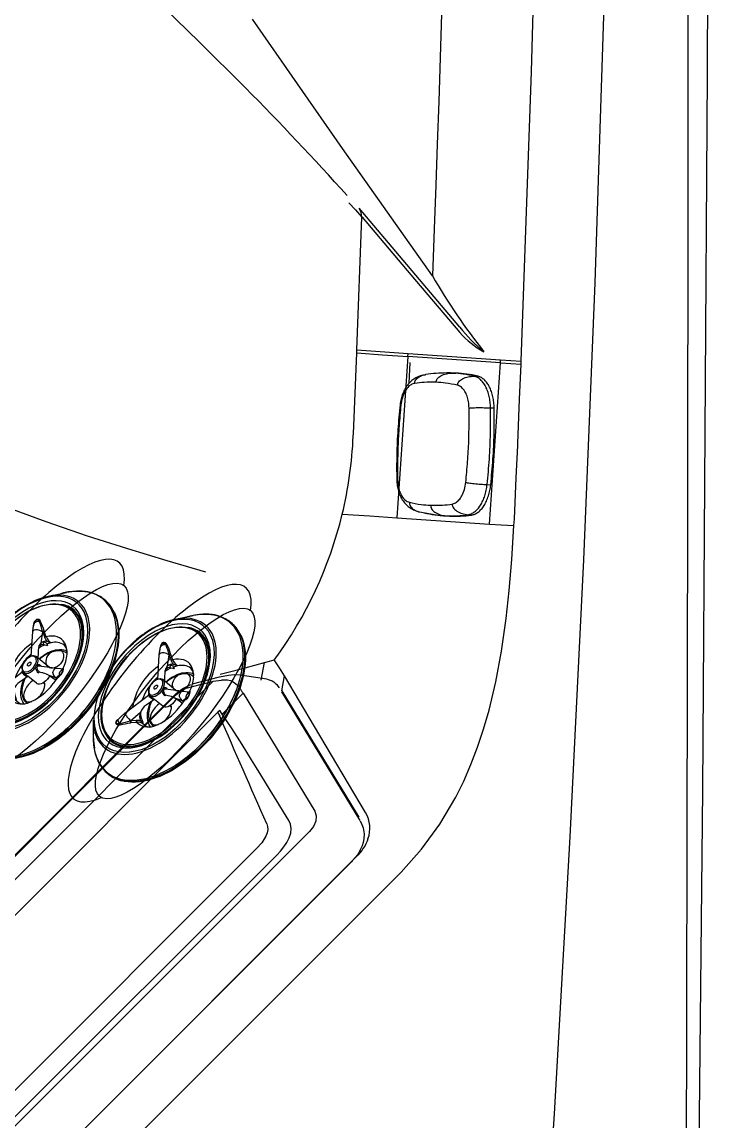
# Model space of a CAD drawing. Extents: x 398 to 509, y 623 to 780.
# Drawn here: x 497.15 to 508.85, y 653.17 to 671.86 of the extents above; entities that cross this region are included whole.
import ezdxf

# ---------------------------------------------------------------- set-up
doc = ezdxf.new("R2010")
doc.units = 0
doc.header["$MEASUREMENT"] = 0
for name, color, linetype in [('1', 4, 'Continuous'), ('2', 3, 'Continuous'), ('BDIM_YELLOW', 2, 'Continuous'), ('JET', 3, 'Continuous'), ('Menu', 1, 'Continuous')]:
    doc.layers.add(name, color=color, linetype=linetype)

# ---------------------------------------------------------------- blocks, each defined once
blk = doc.blocks.new('Speaker Cap')
at = {"layer": '1', "color": 3, "linetype": 'Continuous', "lineweight": 25}
for p, q in [((-0.236, 1.157), (-0.337, 1.154)), ((-0.276, 1.155), (-0.337, 1.154)), ((-0.175, 1.16), (-0.236, 1.159)), ((0.18, 1.141), (-0.177, 1.16)), ((0.194, 1.138), (0.18, 1.141)), ((-0.647, 1.093), (-0.707, 1.092)), ((-0.703, 1.093), (-0.706, 1.092)), ((-0.911, 0.546), (-0.973, 0.543)), ((-0.822, -0.755), (-0.883, -0.76)), ((0.601, -1.013), (0.625, -1.364)), ((0.601, -1.013), (0.625, -1.364)), ((-0.551, -1.266), (-0.543, -1.267)), ((-0.484, -1.26), (-0.544, -1.267)), ((-0.169, -1.277), (-0.075, -1.266)), ((-0.109, -1.27), (-0.169, -1.277)), ((-0.109, -1.27), (-0.014, -1.258)), ((-0.075, -1.268), (-0.014, -1.261)), ((0.342, -1.191), (0.355, -1.186))]:
    blk.add_line(p, q, dxfattribs=at)
for points, knots in [([(-0.337, 1.154), (-0.399, 1.148), (-0.521, 1.137), (-0.643, 1.108), (-0.703, 1.093)], [0, 0, 0, 0, 0.500001, 1, 1, 1, 1]), ([(-0.276, 1.155), (-0.338, 1.15), (-0.463, 1.138), (-0.585, 1.108), (-0.647, 1.093)], [0, 0, 0, 0, 0.5, 1, 1, 1, 1]), ([(0.004, 1.006), (0.002, 1.016), (-0.001, 1.037), (-0.019, 1.067), (-0.046, 1.094), (-0.097, 1.126), (-0.176, 1.152), (-0.242, 1.154), (-0.276, 1.155)], [0, 0, 0, 0, 0.075049, 0.162076, 0.266841, 0.391246, 0.685996, 1, 1, 1, 1]), ([(0.369, 0.997), (0.368, 1.006), (0.366, 1.028), (0.35, 1.057), (0.324, 1.084), (0.275, 1.116), (0.225, 1.136), (0.187, 1.138), (0.18, 1.139)], [0, 0, 0, 0, 0.100117, 0.216215, 0.355977, 0.521939, 0.915145, 1, 1, 1, 1]), ([(0.626, 0.641), (0.62, 0.674), (0.609, 0.74), (0.577, 0.831), (0.534, 0.914), (0.481, 0.986), (0.417, 1.045), (0.345, 1.091), (0.274, 1.122), (0.227, 1.131), (0.207, 1.135)], [0, 0, 0, 0, 0.137423, 0.271063, 0.402521, 0.532791, 0.660804, 0.787455, 0.913938, 1, 1, 1, 1]), ([(-0.706, 1.092), (-0.725, 1.086), (-0.763, 1.072), (-0.814, 1.031), (-0.861, 0.977), (-0.901, 0.909), (-0.933, 0.828), (-0.956, 0.739), (-0.97, 0.643), (-0.972, 0.576), (-0.973, 0.543)], [0, 0, 0, 0, 0.125114, 0.25021, 0.375201, 0.5, 0.624799, 0.74979, 0.874886, 1, 1, 1, 1]), ([(-0.647, 1.093), (-0.665, 1.087), (-0.702, 1.073), (-0.753, 1.033), (-0.8, 0.979), (-0.84, 0.911), (-0.872, 0.831), (-0.894, 0.742), (-0.909, 0.646), (-0.911, 0.58), (-0.911, 0.546)], [0, 0, 0, 0, 0.125505, 0.249704, 0.373992, 0.499776, 0.625678, 0.750079, 0.874386, 1, 1, 1, 1]), ([(-0.356, 0.946), (-0.358, 0.955), (-0.363, 0.977), (-0.383, 1.006), (-0.412, 1.032), (-0.465, 1.064), (-0.546, 1.09), (-0.612, 1.092), (-0.647, 1.093)], [0, 0, 0, 0, 0.07505, 0.162076, 0.266839, 0.391242, 0.685992, 1, 1, 1, 1]), ([(-0.356, 0.946), (-0.376, 0.938), (-0.415, 0.921), (-0.466, 0.866), (-0.51, 0.785), (-0.54, 0.679), (-0.544, 0.595), (-0.546, 0.553)], [0, 0, 0, 0, 0.186661, 0.373374, 0.560001, 0.780011, 1, 1, 1, 1]), ([(0.004, 1.006), (-0.064, 0.999), (-0.184, 0.988), (-0.303, 0.959), (-0.356, 0.946)], [0, 0, 0, 0, 0.559986, 1, 1, 1, 1]), ([(0.369, 0.997), (0.301, 1.003), (0.179, 1.015), (0.057, 1.009), (0.004, 1.006)], [0, 0, 0, 0, 0.559986, 1, 1, 1, 1]), ([(0.611, 0.634), (0.605, 0.669), (0.592, 0.74), (0.556, 0.833), (0.506, 0.915), (0.442, 0.976), (0.393, 0.99), (0.369, 0.997)], [0, 0, 0, 0, 0.1868454, 0.373701, 0.5604087, 0.7802215, 1, 1, 1, 1]), ([(0.625, 0.641), (0.625, 0.64), (0.625, 0.639), (0.616, 0.636), (0.611, 0.634)], [0, 0, 0, 0, 0.47605, 1, 1, 1, 1]), ([(0.699, -0.63), (0.697, -0.512), (0.693, -0.276), (0.668, 0.147), (0.633, 0.45), (0.611, 0.634)], [0, 0, 0, 0, 0.280017, 0.560061, 1, 1, 1, 1]), ([(0.714, -0.635), (0.712, -0.493), (0.706, -0.209), (0.677, 0.218), (0.643, 0.5), (0.626, 0.641)], [0, 0, 0, 0, 0.333326, 0.666674, 1, 1, 1, 1]), ([(-0.973, 0.543), (-0.97, 0.398), (-0.965, 0.108), (-0.935, -0.328), (-0.9, -0.616), (-0.883, -0.76)], [0, 0, 0, 0, 0.333338, 0.666662, 1, 1, 1, 1]), ([(-0.546, 0.553), (-0.553, 0.554), (-0.567, 0.555), (-0.601, 0.556), (-0.642, 0.556), (-0.712, 0.556), (-0.806, 0.553), (-0.875, 0.549), (-0.911, 0.546)], [0, 0, 0, 0, 0.075054, 0.162074, 0.266824, 0.391217, 0.685963, 1, 1, 1, 1]), ([(-0.911, 0.546), (-0.909, 0.402), (-0.903, 0.112), (-0.873, -0.324), (-0.839, -0.611), (-0.822, -0.755)], [0, 0, 0, 0, 0.333331, 0.666669, 1, 1, 1, 1]), ([(-0.546, 0.553), (-0.544, 0.435), (-0.54, 0.198), (-0.515, -0.225), (-0.48, -0.527), (-0.459, -0.712)], [0, 0, 0, 0, 0.280017, 0.560061, 1, 1, 1, 1]), ([(-0.459, -0.712), (-0.465, -0.713), (-0.479, -0.717), (-0.512, -0.722), (-0.554, -0.728), (-0.622, -0.737), (-0.716, -0.747), (-0.786, -0.752), (-0.822, -0.755)], [0, 0, 0, 0, 0.0750544, 0.1620735, 0.2668246, 0.3912169, 0.6859633, 1, 1, 1, 1]), ([(-0.459, -0.712), (-0.452, -0.747), (-0.44, -0.817), (-0.403, -0.911), (-0.353, -0.992), (-0.289, -1.054), (-0.241, -1.067), (-0.216, -1.074)], [0, 0, 0, 0, 0.186845, 0.373701, 0.560409, 0.780222, 1, 1, 1, 1]), ([(0.367, -1.182), (0.386, -1.175), (0.432, -1.16), (0.498, -1.12), (0.563, -1.065), (0.617, -0.997), (0.661, -0.919), (0.691, -0.831), (0.711, -0.735), (0.713, -0.669), (0.714, -0.635)], [0, 0, 0, 0, 0.086276, 0.212098, 0.338317, 0.466117, 0.596395, 0.728059, 0.862063, 1, 1, 1, 1]), ([(0.508, -1.023), (0.528, -1.015), (0.568, -0.999), (0.619, -0.943), (0.662, -0.863), (0.693, -0.756), (0.697, -0.672), (0.699, -0.63)], [0, 0, 0, 0, 0.186661, 0.373374, 0.560001, 0.780011, 1, 1, 1, 1]), ([(0.699, -0.63), (0.704, -0.631), (0.713, -0.633), (0.713, -0.634), (0.713, -0.635)], [0, 0, 0, 0, 0.524053, 1, 1, 1, 1]), ([(-0.883, -0.76), (-0.877, -0.792), (-0.867, -0.857), (-0.84, -0.949), (-0.806, -1.033), (-0.764, -1.107), (-0.716, -1.169), (-0.664, -1.217), (-0.609, -1.252), (-0.57, -1.261), (-0.551, -1.266)], [0, 0, 0, 0, 0.125117, 0.250217, 0.375217, 0.500028, 0.624818, 0.749795, 0.874889, 1, 1, 1, 1]), ([(-0.822, -0.755), (-0.816, -0.788), (-0.805, -0.854), (-0.778, -0.946), (-0.743, -1.031), (-0.7, -1.106), (-0.651, -1.168), (-0.598, -1.215), (-0.542, -1.248), (-0.503, -1.256), (-0.484, -1.26)], [0, 0, 0, 0, 0.125614, 0.249921, 0.374322, 0.500224, 0.626008, 0.750296, 0.874495, 1, 1, 1, 1]), ([(-0.216, -1.074), (-0.217, -1.084), (-0.219, -1.105), (-0.235, -1.137), (-0.26, -1.167), (-0.308, -1.206), (-0.384, -1.242), (-0.45, -1.254), (-0.484, -1.26)], [0, 0, 0, 0, 0.075049, 0.162076, 0.266841, 0.391246, 0.685996, 1, 1, 1, 1]), ([(-0.216, -1.074), (-0.148, -1.08), (-0.026, -1.092), (0.095, -1.086), (0.148, -1.083)], [0, 0, 0, 0, 0.559986, 1, 1, 1, 1]), ([(0.148, -1.083), (0.148, -1.093), (0.148, -1.115), (0.134, -1.146), (0.111, -1.177), (0.064, -1.216), (-0.01, -1.252), (-0.075, -1.264), (-0.109, -1.27)], [0, 0, 0, 0, 0.075048, 0.162077, 0.266843, 0.39125, 0.686, 1, 1, 1, 1]), ([(0.148, -1.083), (0.216, -1.077), (0.337, -1.065), (0.456, -1.036), (0.508, -1.023)], [0, 0, 0, 0, 0.559986, 1, 1, 1, 1]), ([(0.508, -1.023), (0.509, -1.033), (0.51, -1.054), (0.498, -1.086), (0.476, -1.116), (0.432, -1.154), (0.386, -1.18), (0.348, -1.188), (0.342, -1.189)], [0, 0, 0, 0, 0.100431, 0.216895, 0.357098, 0.523583, 0.918025, 1, 1, 1, 1]), ([(-0.543, -1.267), (-0.481, -1.273), (-0.356, -1.285), (-0.231, -1.28), (-0.169, -1.277)], [0, 0, 0, 0, 0.499999, 1, 1, 1, 1]), ([(-0.015, -1.261), (0.045, -1.252), (0.165, -1.236), (0.283, -1.206), (0.342, -1.191)], [0, 0, 0, 0, 0.500034, 1, 1, 1, 1])]:
    blk.add_open_spline(points, degree=3, knots=knots, dxfattribs=at)
for points in [[(0.099, 1.146), (0.037, 1.152), (-0.089, 1.164), (-0.214, 1.158), (-0.276, 1.155)], [(-0.484, -1.26), (-0.421, -1.266), (-0.296, -1.278), (-0.171, -1.272), (-0.109, -1.27)]]:
    blk.add_open_spline(points, degree=3, dxfattribs=at)
blk = doc.blocks.new('3DR')
at = {"layer": '1', "color": 3, "linetype": 'Continuous'}
for p, q in [((-1.426, -0.455), (-1.189, -0.255)), ((0.507, -0.323), (0.525, -0.316)), ((0.514, -0.319), (0.525, -0.316)), ((1.018, -0.216), (1.261, -0.408)), ((0.044, -0.645), (0.382, -0.396)), ((0.485, -0.525), (0.32, -0.626)), ((0.486, -0.531), (0.439, -0.614)), ((0.465, -0.627), (0.51, -0.546)), ((0.493, -0.52), (0.485, -0.525)), ((0.486, -0.531), (0.485, -0.525)), ((0.493, -0.52), (0.486, -0.531)), ((0.51, -0.546), (0.517, -0.535)), ((-1.258, -0.752), (-1.259, -0.71)), ((-1.246, -0.607), (-1.245, -0.613)), ((-0.948, -0.57), (-0.921, -0.57)), ((-0.904, -0.571), (-0.919, -0.566)), ((-0.801, -0.744), (-0.791, -0.745)), ((-0.791, -0.752), (-0.801, -0.744)), ((-0.791, -0.745), (-0.571, -0.78)), ((-0.791, -0.752), (-0.791, -0.745)), ((-0.754, -0.59), (-0.263, -0.696)), ((-0.262, -0.697), (-0.263, -0.696)), ((-0.254, -0.715), (-0.252, -0.704)), ((-0.254, -0.723), (-0.254, -0.725)), ((-0.254, -0.747), (-0.254, -0.725)), ((-0.249, -0.697), (-0.248, -0.693)), ((0.1, -0.719), (0.1, -0.716)), ((0.1, -0.719), (0.105, -1.001)), ((0.28, -0.67), (0.226, -0.652)), ((0.375, -0.657), (0.324, -0.67)), ((0.366, -0.748), (0.324, -0.67)), ((0.362, -0.638), (0.375, -0.657)), ((0.366, -0.748), (0.378, -0.717)), ((1.103, -0.669), (1.104, -0.711)), ((-0.818, -0.766), (-0.808, -0.774)), ((-0.808, -0.774), (-0.744, -0.836)), ((-0.726, -0.815), (-0.791, -0.752)), ((-0.683, -0.9), (-0.68, -0.876)), ((-0.683, -0.9), (-0.678, -0.929)), ((-0.678, -0.929), (-0.624, -0.834)), ((-0.652, -0.836), (-0.624, -0.834)), ((-0.257, -0.824), (-0.317, -0.805)), ((-0.249, -1.008), (-0.253, -0.821)), ((-0.252, -0.826), (-0.253, -0.826)), ((0.006, -0.849), (0.179, -1.117)), ((-1.729, -1.04), (-1.73, -1.029)), ((-0.696, -0.952), (-0.698, -0.978)), ((-0.61, -1.106), (-0.607, -1.108)), ((-0.169, -1.131), (-0.169, -1.091)), ((0.036, -1.204), (-0.01, -1.091)), ((0.466, -1.089), (0.471, -1.085)), ((1.585, -0.971), (1.585, -0.982)), ((0.036, -1.211), (0.02, -1.229)), ((0.039, -1.209), (0.036, -1.204)), ((0.036, -1.211), (0.036, -1.204)), ((0.039, -1.209), (0.036, -1.211)), ((0.059, -1.228), (0.087, -1.231)), ((0.231, -1.193), (0.231, -1.193)), ((-0.87, -1.82), (-0.878, -1.817)), ((0.761, -1.788), (0.753, -1.791))]:
    blk.add_line(p, q, dxfattribs=at)
at = {"layer": '1', "color": 3, "linetype": 'Continuous', "flags": 128}
for points in [[(-0.407, -1.416), (-0.522, -1.397), (-0.634, -1.371), (-0.747, -1.338), (-0.854, -1.299), (-0.958, -1.252), (-1.053, -1.199), (-1.139, -1.139), (-1.214, -1.075), (-1.278, -1.006), (-1.328, -0.933), (-1.364, -0.86), (-1.388, -0.784), (-1.398, -0.71), (-1.395, -0.637), (-1.381, -0.567), (-1.357, -0.499), (-1.321, -0.431), (-1.275, -0.366), (-1.216, -0.3), (-1.146, -0.238), (-1.062, -0.177), (-0.968, -0.121), (-0.863, -0.07), (-0.75, -0.025), (-0.629, 0.013), (-0.503, 0.043), (-0.374, 0.066), (-0.243, 0.081), (-0.116, 0.088), (0.012, 0.088), (0.132, 0.082), (0.251, 0.069)], [(0.229, 0.019), (0.118, 0.031), (0.006, 0.037), (-0.113, 0.037), (-0.232, 0.031), (-0.355, 0.017), (-0.474, -0.004), (-0.592, -0.033), (-0.705, -0.068), (-0.811, -0.11), (-0.909, -0.158), (-0.997, -0.21), (-1.075, -0.267), (-1.16, -0.345), (-1.225, -0.427), (-1.271, -0.51), (-1.294, -0.574), (-1.307, -0.639), (-1.31, -0.708), (-1.301, -0.777), (-1.279, -0.847), (-1.245, -0.916), (-1.198, -0.984), (-1.139, -1.048), (-1.069, -1.108), (-0.988, -1.164), (-0.899, -1.213), (-0.803, -1.257), (-0.668, -1.305), (-0.528, -1.341), (-0.385, -1.366)], [(-1.218, -0.524), (-1.213, -0.512), (-1.188, -0.466), (-1.158, -0.422), (-1.122, -0.379), (-1.082, -0.337), (-1.037, -0.297), (-0.987, -0.259), (-0.933, -0.223), (-0.875, -0.189), (-0.814, -0.158), (-0.75, -0.129), (-0.682, -0.103), (-0.612, -0.08), (-0.54, -0.06), (-0.467, -0.042), (-0.393, -0.028), (-0.321, -0.017), (-0.254, -0.009), (-0.207, -0.005), (-0.154, -0.002), (-0.09, 0)], [(-0.407, -1.416), (-0.289, -1.428), (-0.169, -1.435), (-0.041, -1.435), (0.087, -1.428), (0.218, -1.413), (0.346, -1.39), (0.473, -1.36), (0.594, -1.322), (0.707, -1.277), (0.812, -1.226), (0.906, -1.17), (0.99, -1.109), (1.081, -1.025), (1.151, -0.937), (1.2, -0.848), (1.225, -0.78), (1.239, -0.71), (1.241, -0.636), (1.232, -0.563), (1.208, -0.487), (1.172, -0.414), (1.121, -0.341), (1.058, -0.272), (0.983, -0.208), (0.897, -0.148), (0.802, -0.095), (0.698, -0.048), (0.554, 0.003), (0.404, 0.042), (0.251, 0.069)], [(-0.385, -1.366), (-0.275, -1.378), (-0.163, -1.384), (-0.043, -1.384), (0.076, -1.378), (0.198, -1.364), (0.318, -1.343), (0.436, -1.314), (0.549, -1.279), (0.655, -1.237), (0.753, -1.189), (0.84, -1.137), (0.919, -1.08), (1.004, -1.002), (1.069, -0.92), (1.115, -0.837), (1.138, -0.773), (1.151, -0.708), (1.154, -0.639), (1.144, -0.57), (1.123, -0.5), (1.089, -0.431), (1.042, -0.363), (0.983, -0.299), (0.912, -0.239), (0.832, -0.183), (0.743, -0.133), (0.646, -0.089), (0.512, -0.042), (0.372, -0.006), (0.229, 0.019)], [(-0.09, 0), (0, 0), (0.036, -0.001), (0.095, -0.005), (0.156, -0.01), (0.22, -0.018), (0.286, -0.029), (0.353, -0.042), (0.419, -0.057), (0.485, -0.076), (0.549, -0.097), (0.611, -0.12), (0.671, -0.146), (0.728, -0.175), (0.782, -0.206), (0.832, -0.239), (0.879, -0.274), (0.923, -0.31), (0.962, -0.349), (0.996, -0.39), (1.027, -0.432), (1.052, -0.476), (1.055, -0.481)], [(1.138, -0.332), (1.115, -0.305), (1.066, -0.257), (1.011, -0.211), (0.95, -0.168), (0.885, -0.127), (0.814, -0.089), (0.738, -0.054), (0.658, -0.023), (0.575, 0.005), (0.488, 0.03), (0.472, 0.033)], [(0.726, -0.181), (0.658, -0.147), (0.585, -0.116), (0.509, -0.088), (0.428, -0.065), (0.345, -0.044), (0.259, -0.028), (0.17, -0.016), (0.081, -0.008), (-0.01, -0.004), (-0.101, -0.004), (-0.192, -0.008), (-0.282, -0.016), (-0.371, -0.029), (-0.459, -0.045), (-0.544, -0.065), (-0.626, -0.089), (-0.704, -0.117), (-0.779, -0.148), (-0.849, -0.182), (-0.915, -0.219), (-0.976, -0.259), (-1.03, -0.302), (-1.08, -0.347), (-1.123, -0.394), (-1.159, -0.442), (-1.189, -0.492), (-1.212, -0.543), (-1.228, -0.595), (-1.237, -0.648), (-1.239, -0.701), (-1.233, -0.753), (-1.221, -0.805), (-1.201, -0.856), (-1.175, -0.906), (-1.141, -0.955), (-1.102, -1.002), (-1.055, -1.047), (-1.003, -1.089), (-0.945, -1.129), (-0.882, -1.166), (-0.814, -1.201), (-0.741, -1.231), (-0.665, -1.259), (-0.584, -1.283), (-0.501, -1.303), (-0.415, -1.319), (-0.326, -1.331), (-0.237, -1.34), (-0.146, -1.344), (-0.055, -1.344), (0.036, -1.339), (0.126, -1.331), (0.215, -1.319), (0.303, -1.302), (0.387, -1.282), (0.469, -1.258), (0.548, -1.231), (0.623, -1.2), (0.693, -1.166), (0.759, -1.128), (0.819, -1.088), (0.874, -1.046), (0.923, -1.001), (0.966, -0.954), (1.003, -0.905), (1.033, -0.855), (1.056, -0.804), (1.072, -0.752), (1.081, -0.699), (1.082, -0.647), (1.077, -0.594), (1.065, -0.542), (1.045, -0.491), (1.018, -0.441), (0.985, -0.392), (0.945, -0.346), (0.899, -0.301), (0.847, -0.258), (0.789, -0.218), (0.726, -0.181)], [(-1.351, -0.392), (-1.39, -0.421), (-1.452, -0.473), (-1.508, -0.527), (-1.558, -0.583), (-1.601, -0.64), (-1.638, -0.699), (-1.668, -0.759), (-1.692, -0.82), (-1.708, -0.882), (-1.718, -0.944), (-1.72, -1.006), (-1.716, -1.069), (-1.704, -1.13), (-1.685, -1.191), (-1.66, -1.252), (-1.627, -1.311), (-1.588, -1.368), (-1.543, -1.424), (-1.491, -1.478), (-1.433, -1.53), (-1.37, -1.579), (-1.3, -1.626), (-1.226, -1.671), (-1.146, -1.712), (-1.062, -1.75), (-0.974, -1.784), (-0.882, -1.816), (-0.786, -1.843), (-0.688, -1.867), (-0.586, -1.888), (-0.483, -1.904), (-0.378, -1.916), (-0.271, -1.924), (-0.164, -1.929), (-0.056, -1.929), (0.052, -1.925), (0.159, -1.917), (0.265, -1.905), (0.37, -1.889), (0.473, -1.869), (0.573, -1.845), (0.671, -1.818), (0.766, -1.787), (0.856, -1.752), (0.943, -1.715), (1.026, -1.674), (1.104, -1.63), (1.177, -1.583), (1.245, -1.534), (1.306, -1.482), (1.362, -1.428), (1.412, -1.372), (1.456, -1.315), (1.493, -1.256), (1.523, -1.196), (1.546, -1.135), (1.563, -1.073), (1.572, -1.011), (1.575, -0.949), (1.57, -0.886), (1.558, -0.825), (1.54, -0.764), (1.514, -0.703), (1.482, -0.644), (1.443, -0.587), (1.397, -0.531), (1.346, -0.477), (1.288, -0.425), (1.224, -0.375), (1.184, -0.347)], [(-1.3, -0.367), (-1.314, -0.386), (-1.35, -0.439), (-1.38, -0.493), (-1.402, -0.548), (-1.418, -0.603), (-1.427, -0.66), (-1.428, -0.716), (-1.423, -0.772), (-1.41, -0.828), (-1.391, -0.883), (-1.365, -0.937), (-1.332, -0.989), (-1.292, -1.04), (-1.247, -1.09), (-1.195, -1.137), (-1.137, -1.181), (-1.074, -1.224), (-1.005, -1.263), (-0.932, -1.299), (-0.855, -1.332), (-0.773, -1.362), (-0.687, -1.388), (-0.599, -1.411), (-0.508, -1.43), (-0.414, -1.445)], [(-0.414, -1.445), (-0.319, -1.455), (-0.222, -1.462), (-0.125, -1.465), (-0.028, -1.464), (0.07, -1.459), (0.166, -1.45), (0.261, -1.436), (0.355, -1.419), (0.446, -1.398), (0.534, -1.373), (0.62, -1.345), (0.701, -1.313), (0.779, -1.278), (0.852, -1.24), (0.92, -1.199), (0.983, -1.155), (1.041, -1.109), (1.093, -1.061), (1.138, -1.01), (1.177, -0.958), (1.21, -0.905), (1.236, -0.85), (1.255, -0.795), (1.267, -0.739), (1.272, -0.683), (1.271, -0.626), (1.262, -0.57), (1.246, -0.515), (1.223, -0.461), (1.193, -0.407), (1.157, -0.355), (1.138, -0.332)], [(0.382, -0.396), (0.44, -0.357), (0.499, -0.326)], [(0.494, -0.329), (0.494, -0.328), (0.494, -0.328)], [(0.507, -0.324), (0.505, -0.324), (0.499, -0.326)], [(0.582, -0.314), (0.578, -0.317), (0.574, -0.319)], [(0.574, -0.319), (0.586, -0.33), (0.591, -0.344), (0.589, -0.361), (0.583, -0.378)], [(0.485, -0.525), (0.475, -0.476), (0.459, -0.44), (0.449, -0.426), (0.439, -0.415), (0.418, -0.399), (0.398, -0.392), (0.389, -0.393), (0.382, -0.396)], [(-0.919, -0.566), (-0.945, -0.563), (-0.966, -0.566), (-0.981, -0.573), (-0.989, -0.585), (-0.992, -0.599), (-0.988, -0.614), (-0.976, -0.633), (-0.958, -0.652)], [(-0.944, -0.641), (-0.96, -0.628), (-0.973, -0.614), (-0.98, -0.6), (-0.978, -0.587), (-0.969, -0.577), (-0.954, -0.571), (-0.948, -0.57)], [(-0.948, -0.57), (-0.934, -0.57), (-0.928, -0.57)], [(-0.921, -0.571), (-0.919, -0.57), (-0.918, -0.57)], [(-0.918, -0.57), (-0.918, -0.569), (-0.919, -0.566)], [(-0.918, -0.57), (-0.836, -0.576), (-0.754, -0.59)], [(-0.754, -0.59), (-0.754, -0.59), (-0.757, -0.592), (-0.764, -0.603), (-0.771, -0.624), (-0.775, -0.638), (-0.779, -0.654), (-0.786, -0.694), (-0.791, -0.745)], [(-0.254, -0.725), (-0.253, -0.738), (-0.243, -0.759), (-0.226, -0.779), (-0.201, -0.796), (-0.171, -0.81), (-0.135, -0.819), (-0.097, -0.824), (-0.059, -0.823)], [(-0.252, -0.704), (-0.251, -0.703), (-0.249, -0.697)], [(-0.19, -0.643), (-0.223, -0.672), (-0.232, -0.69), (-0.235, -0.708), (-0.231, -0.727), (-0.221, -0.744), (-0.188, -0.772), (-0.139, -0.79), (-0.108, -0.795), (-0.076, -0.797), (-0.044, -0.794), (-0.013, -0.788), (0.035, -0.768)], [(0.035, -0.768), (0.068, -0.739), (0.077, -0.722), (0.08, -0.703), (0.076, -0.684), (0.066, -0.667), (0.033, -0.639), (-0.016, -0.621), (-0.047, -0.616), (-0.079, -0.615), (-0.111, -0.617), (-0.142, -0.623), (-0.19, -0.643)], [(-0.05, -0.689), (-0.042, -0.695), (-0.038, -0.702), (-0.039, -0.71), (-0.044, -0.717), (-0.053, -0.723), (-0.064, -0.727), (-0.077, -0.728), (-0.09, -0.727), (-0.102, -0.724), (-0.105, -0.722), (-0.113, -0.716), (-0.117, -0.709), (-0.116, -0.701), (-0.111, -0.694), (-0.102, -0.688), (-0.091, -0.684), (-0.078, -0.683), (-0.065, -0.684), (-0.053, -0.688), (-0.05, -0.689)], [(-0.079, -0.611), (-0.045, -0.612), (-0.032, -0.614), (-0.011, -0.618), (0.01, -0.624), (0.03, -0.632), (0.049, -0.642), (0.066, -0.654), (0.08, -0.668), (0.091, -0.685), (0.098, -0.703), (0.099, -0.716)], [(-0.066, -1.378), (0.024, -1.374), (0.06, -1.372), (0.119, -1.366), (0.18, -1.359), (0.245, -1.349), (0.311, -1.336), (0.377, -1.321), (0.443, -1.303), (0.509, -1.283), (0.572, -1.261), (0.634, -1.236), (0.693, -1.208), (0.749, -1.179), (0.802, -1.147), (0.852, -1.114), (0.898, -1.079), (0.94, -1.042), (0.978, -1.005), (1.011, -0.965), (1.04, -0.925), (1.065, -0.883), (1.085, -0.841), (1.1, -0.797), (1.11, -0.751), (1.115, -0.705), (1.115, -0.694)], [(-0.002, -0.813), (0.031, -0.801), (0.059, -0.785), (0.081, -0.766), (0.094, -0.745), (0.1, -0.723), (0.1, -0.719)], [(0.202, -0.669), (0.157, -0.705), (0.1, -0.749)], [(0.283, -0.638), (0.282, -0.643), (0.28, -0.67)], [(0.375, -0.657), (0.383, -0.694), (0.378, -0.717)], [(0.411, -0.694), (0.422, -0.654), (0.439, -0.614)], [(0.471, -1.085), (0.473, -1.083), (0.511, -1.049), (0.542, -1.012), (0.567, -0.974), (0.584, -0.934), (0.595, -0.894), (0.598, -0.853), (0.593, -0.812), (0.581, -0.772), (0.562, -0.733), (0.536, -0.696), (0.504, -0.66), (0.465, -0.627)], [(1.115, -0.694), (1.115, -0.687), (1.115, -0.685)], [(-1.262, -0.798), (-1.261, -0.803), (-1.248, -0.848), (-1.23, -0.892), (-1.206, -0.935), (-1.177, -0.977), (-1.144, -1.018), (-1.105, -1.057), (-1.062, -1.095), (-1.014, -1.131), (-0.963, -1.165), (-0.906, -1.197), (-0.847, -1.227), (-0.783, -1.255), (-0.717, -1.28), (-0.648, -1.302), (-0.576, -1.322), (-0.503, -1.338), (-0.428, -1.352), (-0.354, -1.363), (-0.282, -1.37), (-0.219, -1.375), (-0.171, -1.377), (-0.115, -1.378), (-0.066, -1.378)], [(-1.211, -0.894), (-1.202, -0.911), (-1.171, -0.961), (-1.133, -1.008), (-1.089, -1.054), (-1.038, -1.098), (-0.982, -1.139), (-0.921, -1.177), (-0.854, -1.213), (-0.783, -1.245), (-0.707, -1.274), (-0.628, -1.3), (-0.545, -1.322), (-0.46, -1.34), (-0.372, -1.354), (-0.282, -1.364), (-0.192, -1.37), (-0.1, -1.372), (-0.009, -1.37), (0.083, -1.364), (0.173, -1.353), (0.261, -1.339), (0.348, -1.321), (0.432, -1.299), (0.513, -1.273), (0.591, -1.244), (0.664, -1.212), (0.733, -1.176), (0.797, -1.138), (0.856, -1.096), (0.909, -1.053), (0.957, -1.007), (0.998, -0.959), (1.032, -0.91), (1.06, -0.859), (1.064, -0.851)], [(-0.684, -0.883), (-0.7, -0.849), (-0.726, -0.815)], [(-0.652, -1.068), (-0.652, -1.068), (-0.64, -1.033), (-0.622, -0.999), (-0.598, -0.966), (-0.57, -0.934), (-0.537, -0.905), (-0.499, -0.879), (-0.459, -0.854), (-0.414, -0.833), (-0.368, -0.814), (-0.329, -0.801)], [(-0.311, -0.807), (-0.383, -0.832), (-0.459, -0.87), (-0.502, -0.899), (-0.54, -0.932), (-0.572, -0.969), (-0.59, -0.999), (-0.604, -1.03), (-0.614, -1.094), (-0.613, -1.103)], [(-0.251, -0.934), (-0.295, -0.924), (-0.35, -0.919), (-0.406, -0.922), (-0.459, -0.933), (-0.507, -0.95), (-0.546, -0.973), (-0.575, -1.001), (-0.592, -1.032), (-0.597, -1.064), (-0.588, -1.096), (-0.566, -1.125), (-0.536, -1.149)], [(-0.268, -0.819), (-0.329, -0.802), (-0.419, -0.776)], [(-0.04, -0.986), (-0.054, -0.962), (-0.074, -0.926)], [(-0.006, -0.838), (0.006, -0.85), (0.007, -0.851)], [(0.101, -0.776), (0.138, -0.783), (0.182, -0.794), (0.226, -0.807), (0.268, -0.823), (0.308, -0.841), (0.347, -0.861), (0.382, -0.884), (0.414, -0.91), (0.443, -0.937), (0.468, -0.967), (0.488, -0.998), (0.504, -1.031), (0.509, -1.049)], [(0.471, -1.085), (0.472, -1.075), (0.469, -1.043), (0.46, -1.011), (0.445, -0.981), (0.425, -0.952), (0.374, -0.899), (0.309, -0.856)], [(-0.008, -1.099), (-0.039, -1.105), (-0.075, -1.107), (-0.111, -1.105), (-0.145, -1.099), (-0.176, -1.089), (-0.203, -1.075), (-0.224, -1.059), (-0.239, -1.041), (-0.248, -1.021), (-0.249, -1.008)], [(-0.059, -1.106), (-0.07, -1.108), (-0.082, -1.107)], [(-0.01, -1.091), (0.001, -1.165), (0.007, -1.229)], [(0.036, -1.204), (0.044, -1.153), (0.061, -1.119), (0.072, -1.107), (0.085, -1.099), (0.113, -1.089), (0.141, -1.089), (0.154, -1.093), (0.166, -1.101), (0.179, -1.119)], [(0.18, -1.117), (0.208, -1.166), (0.219, -1.185)], [(1.576, -1.082), (1.573, -1.096), (1.556, -1.158), (1.533, -1.219), (1.502, -1.28), (1.465, -1.339), (1.421, -1.397), (1.371, -1.453), (1.315, -1.507), (1.253, -1.559), (1.185, -1.609), (1.111, -1.656)], [(1.111, -1.656), (1.033, -1.7), (0.95, -1.741), (0.862, -1.779), (0.771, -1.814), (0.676, -1.845), (0.577, -1.873), (0.476, -1.897), (0.373, -1.917), (0.268, -1.933), (0.161, -1.945), (0.053, -1.953), (-0.055, -1.957), (-0.164, -1.957), (-0.272, -1.952), (-0.379, -1.944), (-0.485, -1.932), (-0.589, -1.915), (-0.691, -1.895), (-0.79, -1.871), (-0.886, -1.843), (-0.979, -1.812), (-1.068, -1.777), (-1.152, -1.738), (-1.232, -1.697), (-1.307, -1.653), (-1.377, -1.605), (-1.441, -1.556), (-1.499, -1.503), (-1.551, -1.449), (-1.597, -1.393), (-1.636, -1.335), (-1.669, -1.276), (-1.694, -1.215), (-1.713, -1.154), (-1.717, -1.138)], [(1.528, -1.242), (1.503, -1.291), (1.465, -1.35), (1.422, -1.408), (1.371, -1.464), (1.315, -1.518), (1.253, -1.57), (1.185, -1.62), (1.112, -1.667), (1.033, -1.711), (0.95, -1.752), (0.863, -1.79), (0.771, -1.825), (0.676, -1.856), (0.578, -1.884), (0.477, -1.908), (0.373, -1.928), (0.268, -1.944), (0.161, -1.956), (0.053, -1.964), (-0.055, -1.968), (-0.164, -1.968), (-0.272, -1.963), (-0.379, -1.955), (-0.485, -1.943), (-0.589, -1.926), (-0.691, -1.906), (-0.79, -1.882), (-0.886, -1.854), (-0.979, -1.823), (-1.068, -1.788), (-1.152, -1.749), (-1.232, -1.708), (-1.307, -1.664), (-1.377, -1.616), (-1.441, -1.567), (-1.499, -1.515), (-1.551, -1.46), (-1.597, -1.404), (-1.636, -1.346), (-1.663, -1.297)], [(-0.055, -1.976), (-0.162, -1.976), (-0.205, -1.975), (-0.275, -1.971), (-0.348, -1.966), (-0.425, -1.958), (-0.504, -1.948), (-0.585, -1.935), (-0.666, -1.919), (-0.747, -1.901), (-0.827, -1.879), (-0.905, -1.856), (-0.982, -1.829), (-1.056, -1.8), (-1.128, -1.768), (-1.197, -1.734), (-1.263, -1.697), (-1.325, -1.658), (-1.383, -1.617), (-1.438, -1.574), (-1.489, -1.529), (-1.535, -1.483), (-1.577, -1.434), (-1.614, -1.384), (-1.646, -1.332), (-1.661, -1.303)], [(1.526, -1.247), (1.517, -1.268), (1.486, -1.322), (1.451, -1.375), (1.41, -1.426), (1.365, -1.477), (1.314, -1.525), (1.259, -1.572), (1.199, -1.616), (1.135, -1.659), (1.067, -1.699), (0.996, -1.737), (0.921, -1.773), (0.842, -1.806), (0.761, -1.836), (0.677, -1.864), (0.592, -1.888), (0.504, -1.91), (0.415, -1.928), (0.326, -1.943), (0.239, -1.956), (0.154, -1.965), (0.093, -1.97), (0.032, -1.973), (-0.055, -1.976)], [(0.218, -1.185), (0.22, -1.188), (0.219, -1.199)], [(0.219, -1.185), (0.225, -1.191), (0.232, -1.192)], [(0.236, -1.206), (0.241, -1.199), (0.24, -1.194), (0.234, -1.192), (0.231, -1.193)]]:
    blk.add_lwpolyline(points, dxfattribs=at)
at = {"layer": '1', "color": 3, "linetype": 'Continuous'}
for centre, radius, start, end in [((-0.061, -2.091), 2.187, 90.8014, 105.6547), ((-0.044, -2.078), 2.175, 76.3449, 91.2538), ((-0.649, -0.898), 0.84, 130.031, 140.8287), ((0.593, -0.513), 0.216, 118.401, 133.066), ((0.544, -0.402), 0.0959, 66.7586, 123.9881), ((0.617, -0.251), 0.145, 209.2053, 212.0544), ((0.507, -0.404), 0.0802, 19.0894, 89.963), ((0.546, -0.374), 0.0611, 63.4691, 110.5586), ((0.555, -0.358), 0.0522, 331.3523, 58.8994), ((-0.75, -1.257), 1.048, 130.1249, 139.4711), ((-0.81, -0.734), 0.462, 150.9775, 168.0603), ((-0.848, -0.703), 0.411, 154.9797, 207.6606), ((-0.06, -1.491), 1.018, 73.8802, 121.6224), ((0.702, -0.213), 0.385, 235.8592, 240.0199), ((-0.572, 0.248), 1.313, 324.1838, 331.5277), ((0.657, -0.292), 0.281, 234.3806, 240.075), ((-0.245, -0.016), 0.922, 325.7119, 336.5159), ((0.602, -0.346), 0.037, 238.0167, 267.2435), ((0.685, -0.696), 0.43, 1.5106, 30.4211), ((0.692, -0.676), 0.411, 334.7696, 27.4686), ((0.714, -1.126), 0.902, 30.1728, 52.6624), ((0.871, -1.019), 0.718, 12.8328, 43.7602), ((-1.018, -1.052), 0.716, 137.7071, 168.7569), ((-0.856, -0.746), 0.414, 160.274, 179.0213), ((-0.868, -0.719), 0.402, 168.3351, 191.998), ((-0.982, -0.61), 0.0491, 299.4585, 319.6366), ((2.781, 3.825), 5.833, 230.1375, 231.9066), ((-0.861, -0.63), 0.0841, 135.1733, 187.8882), ((-4.513, -5.78), 6.256, 53.6113, 55.2209), ((-0.757, -0.793), 0.0668, 131.8419, 155.4197), ((-0.061, -1.639), 1.028, 82.3357, 108.9739), ((-0.242, -0.716), 0.0289, 136.6399, 184.5783), ((-0.267, -0.679), 0.04, 264.5613, 288.1078), ((9.37, -0.43), 9.646, 181.714, 182.3131), ((-0.259, -0.682), 0.0156, 243.2214, 314.07), ((-0.211, -0.718), 0.0432, 151.3946, 186.0545), ((10.549, -0.487), 10.806, 181.3783, 181.8276), ((-0.093, -0.794), 0.184, 85.562, 148.077), ((0.32, -0.809), 0.183, 90.2214, 130.2542), ((0.262, -0.701), 0.0684, 26.8306, 87.5704), ((0.206, -0.621), 0.0884, 326.4577, 344.8109), ((0.031, -1.32), 0.696, 63.9951, 69.091), ((0.314, -0.729), 0.104, 20.0506, 86.9311), ((0.125, -1.149), 0.501, 51.6058, 59.6043), ((-0.182, -0.963), 0.651, 18.4936, 24.3951), ((0.691, -0.745), 0.255, 152.3516, 182.5273), ((0.338, -0.848), 0.255, 60.2079, 66.5698), ((0.697, -0.717), 0.407, 341.0817, 0.881), ((0.704, -0.719), 0.412, 1.1534, 20.054), ((-1.173, -1.019), 0.557, 169.3121, 192.3479), ((-0.845, -0.743), 0.413, 181.247, 203.1162), ((-0.75, -0.8), 0.0633, 130.4754, 155.3792), ((-0.454, -0.86), 0.291, 175.0915, 237.5801), ((-0.701, -0.856), 0.0481, 121.2266, 154.2286), ((-0.869, -0.955), 0.173, 0.9876, 43.7236), ((-0.469, -0.958), 0.227, 160.7346, 178.4744), ((-0.473, -0.982), 0.225, 158.6929, 172.3494), ((-0.52, -0.948), 0.176, 107.0383, 158.1823), ((-0.501, -0.91), 0.144, 103.8809, 148.203), ((-0.49, -1.019), 0.252, 73.6229, 108.8976), ((-0.271, -0.84), 0.0207, 22.7292, 81.553), ((0.045, -0.913), 0.137, 139.1566, 183.0763), ((-0.09, -0.943), 0.0224, 45.8932, 95.3095), ((0.036, -0.921), 0.11, 135.8358, 182.5681), ((-0.016, -0.9), 0.088, 80.7744, 118.825), ((-0.087, -0.86), 0.0463, 19.0826, 52.4476), ((-0.02, -0.865), 0.0307, 62.0029, 137.5968), ((0.014, -0.829), 0.0225, 136.8844, 205.1028), ((-0.053, -0.874), 0.0789, 355.4366, 50.0003), ((-0.008, -1.447), 0.67, 61.7897, 80.6721), ((0.279, -0.981), 0.275, 5.1697, 55.0753), ((1.028, -0.981), 0.557, 349.4999, 11.9984), ((-1.137, -1.025), 0.593, 181.4538, 207.3428), ((-0.524, -0.953), 0.176, 188.42, 240.9588), ((-0.133, -0.281), 0.953, 240.194, 273.865), ((-0.362, -0.871), 0.323, 256.3956, 310.2811), ((-0.126, -1.083), 0.0436, 191.3015, 232.6102), ((-0.336, -1.128), 0.328, 6.4366, 25.5504), ((0.097, -0.571), 0.637, 282.1243, 305.3407), ((0.376, -0.936), 0.177, 301.839, 353.2065), ((0.989, -0.987), 0.596, 334.6645, 0.4755), ((-0.083, -0.061), 1.172, 270.7202, 275.7773), ((0.018, -1.213), 0.0182, 302.0014, 8.2725), ((0.02, -1.212), 0.0189, 298.3795, 7.1629), ((0.044, -1.313), 0.0865, 80.0088, 95.7761), ((0.048, -1.334), 0.125, 65.8278, 94.4126), ((0.13, -1.034), 0.202, 257.8839, 301.7155), ((0.082, -1.214), 0.018, 286.6718, 341.9018), ((0.174, -1.295), 0.106, 65.0224, 134.5771), ((0.144, -1.123), 0.107, 245.2406, 314.3587), ((0.234, -1.186), 0.0202, 221.7444, 276.6581), ((-0.158, 0.51), 2.435, 252.8244, 262.3598), ((-0.103, 0.739), 2.671, 253.307, 288.698), ((-0.106, 0.788), 2.719, 262.0415, 288.59)]:
    blk.add_arc(centre, radius, start, end, dxfattribs=at)
blk.add_ellipse((0.269, -0.982), major_axis=(-0.176, -0.001), ratio=0.7197, dxfattribs=at)
blk = doc.blocks.new('pillow')
at = {"layer": 'BDIM_YELLOW', "linetype": 'Continuous', "lineweight": 25}
for p, q in [((-4.047, 4.128), (-4.068, 4.128)), ((-4.051, 4.129), (-4.047, 4.129)), ((4.047, 4.129), (-4.047, 4.129)), ((-4.047, 4.128), (-4.047, 4.129)), ((4.068, 4.128), (4.047, 4.128)), ((5.25, 1.244), (4.644, 3.732)), ((3.907, 3.26), (-3.907, 3.26)), ((-4.215, 3.082), (-4.771, 0.799)), ((-3.23, 3.151), (3.23, 3.151)), ((4.771, 0.799), (4.215, 3.082)), ((3.064, 2.829), (-3.064, 2.829)), ((-5.251, 1.238), (-5.266, 1.169)), ((-5.227, 0.913), (-4.959, 0.544)), ((-4.771, 0.799), (-4.267, 0.799)), ((-4.282, 0.727), (-4.267, 0.799)), ((4.282, 0.727), (4.261, 0.798)), ((4.267, 0.799), (4.771, 0.799)), ((4.267, 0.799), (4.282, 0.727)), ((4.959, 0.544), (5.227, 0.913)), ((-4.238, 0.727), (-4.282, 0.727)), ((4.238, 0.727), (-4.238, 0.727)), ((4.282, 0.727), (4.238, 0.727)), ((-4.814, 0.406), (-4.683, 0.321)), ((-4.668, 0.38), (-4.556, 0.297)), ((4.556, 0.297), (4.668, 0.38)), ((4.683, 0.321), (4.814, 0.406)), ((-4.682, 0.32), (-4.274, 0.08)), ((4.556, 0.297), (-4.556, 0.297)), ((4.274, 0.08), (4.682, 0.32)), ((-3.856, 0), (3.856, 0))]:
    blk.add_line(p, q, dxfattribs=at)
at = {"layer": 'BDIM_YELLOW', "linetype": 'Continuous', "lineweight": 25, "flags": 128}
for points in [[(-4.068, 4.128), (-4.158, 4.122), (-4.235, 4.109), (-4.303, 4.09), (-4.391, 4.053), (-4.465, 4.007), (-4.528, 3.951), (-4.579, 3.886), (-4.616, 3.817), (-4.641, 3.743)], [(4.047, 4.129), (4.058, 4.129), (4.063, 4.128)], [(4.641, 3.743), (4.62, 3.808), (4.594, 3.861), (4.534, 3.945), (4.473, 4.001), (4.418, 4.038), (4.368, 4.065), (4.298, 4.092), (4.254, 4.105), (4.202, 4.116), (4.141, 4.124), (4.068, 4.128)], [(-4.644, 3.732), (-4.918, 2.606), (-5.25, 1.244)], [(-3.907, 3.26), (-4.013, 3.248), (-4.108, 3.211), (-4.178, 3.153), (-4.215, 3.082)], [(4.215, 3.082), (4.178, 3.153), (4.107, 3.211), (4.014, 3.248), (3.907, 3.26)], [(-3.79, 2.883), (-3.765, 2.946), (-3.723, 3.004), (-3.662, 3.054), (-3.627, 3.074), (-3.588, 3.093), (-3.507, 3.12), (-3.415, 3.138), (-3.23, 3.151)], [(3.23, 3.151), (3.322, 3.148), (3.414, 3.138), (3.503, 3.12), (3.587, 3.093), (3.662, 3.054), (3.722, 3.005), (3.765, 2.946), (3.79, 2.883)], [(-4.267, 0.799), (-4.237, 0.962), (-4.203, 1.124), (-4.165, 1.297), (-4.128, 1.46), (-4.089, 1.629), (-4.049, 1.796), (-4.016, 1.936), (-3.97, 2.131), (-3.917, 2.354), (-3.856, 2.604), (-3.79, 2.883)], [(-3.064, 2.829), (-3.164, 2.825), (-3.261, 2.81), (-3.351, 2.781), (-3.437, 2.727), (-3.486, 2.656)], [(3.486, 2.656), (3.463, 2.698), (3.427, 2.736), (3.38, 2.768), (3.323, 2.792), (3.197, 2.821), (3.064, 2.829)], [(3.79, 2.883), (3.83, 2.712), (3.867, 2.561), (3.899, 2.429), (3.931, 2.294), (3.967, 2.142), (4.002, 1.997), (4.034, 1.861), (4.071, 1.705), (4.14, 1.406), (4.209, 1.098), (4.267, 0.799)], [(-3.486, 2.656), (-3.846, 1.724), (-4.031, 1.258), (-4.094, 1.1), (-4.119, 1.036), (-4.122, 1.028), (-4.122, 1.027), (-4.123, 1.027), (-4.123, 1.026), (-4.123, 1.026), (-4.213, 0.793)], [(-4.214, 0.793), (-4.227, 0.756), (-4.238, 0.727)], [(4.238, 0.727), (4.224, 0.764), (4.214, 0.793)], [(-4.961, 0.546), (-4.891, 0.468), (-4.813, 0.405)], [(4.813, 0.405), (4.891, 0.468), (4.961, 0.546)], [(-4.556, 0.297), (-4.327, 0.162), (-4.148, 0.056)], [(4.148, 0.056), (4.376, 0.191), (4.556, 0.297)], [(3.856, 0.011), (-0.463, 0.011), (-3.856, 0.011)]]:
    blk.add_lwpolyline(points, dxfattribs=at)
at = {"layer": 'BDIM_YELLOW', "linetype": 'Continuous', "lineweight": 25}
for centre, radius, start, end in [((141.137, 55.367), 147.398, 200.95358, 201.73107), ((-4.958, 1.086), 0.32, 164.8962, 214.0444), ((4.958, 1.086), 0.32, 325.8948, 15.1163), ((4.282, 0.611), 0.188, 94.5642, 96.3826), ((-4.483, 0.638), 0.318, 160.6101, 234.4844), ((4.485, 0.638), 0.317, 305.3415, 19.5619), ((-3.901, 0.897), 0.898, 245.3766, 272.8692), ((-3.894, 0.722), 0.712, 249.1322, 273.0547), ((3.903, 0.888), 0.889, 266.9784, 292.6202), ((3.894, 0.723), 0.714, 266.9715, 290.8423)]:
    blk.add_arc(centre, radius, start, end, dxfattribs=at)
for centre, major_axis, start_param, end_param in [((-5.795, 2.212), (-0.636, 1.98), 3.749136, 3.788665), ((5.795, 2.212), (0.636, 1.98), 2.49452, 2.534048)]:
    blk.add_ellipse(centre, major_axis=major_axis, ratio=0.433377, start_param=start_param, end_param=end_param, dxfattribs=at)
blk = doc.blocks.new('2018 PRISM')
at = {"layer": '1', "linetype": 'Continuous', "lineweight": 25}
for p, q in [((106.012, 22.968), (104.3, 24.989)), ((104.261, 22.58), (104.347, 24.841)), ((104.347, 24.841), (104.35, 24.84)), ((104.259, 22.53), (104.261, 22.58)), ((104.261, 22.58), (105.132, 22.521)), ((105.13, 22.471), (104.942, 19.727)), ((105.13, 22.471), (105.132, 22.521)), ((106.702, 22.363), (105.13, 22.471)), ((105.132, 22.521), (106.707, 22.414)), ((106.515, 19.62), (106.702, 22.363)), ((106.702, 22.363), (106.707, 22.414)), ((106.702, 22.363), (107.055, 22.34)), ((106.707, 22.414), (107.057, 22.39)), ((106.997, 20.955), (106.998, 20.992)), ((104.942, 19.727), (106.515, 19.62)), ((106.934, 19.596), (106.94, 19.711)), ((102.634, 16.962), (102.692, 17.265)), ((101.939, 17.069), (102.029, 17.09)), ((102.987, 16.783), (103.031, 17.04)), ((103.541, 16.176), (103.031, 17.04)), ((102.987, 16.783), (104.295, 14.633)), ((104.41, 14.715), (103.541, 16.176)), ((98.371, 8.078), (104.245, 13.952)), ((98.622, 7.309), (105.014, 13.701))]:
    blk.add_line(p, q, dxfattribs=at)
at = {"layer": '1', "linetype": 'Continuous', "lineweight": 25, "flags": 128}
for points in [[(109.85, 88.075), (109.85, 88.075), (109.863, 82.421), (109.897, 59.597), (109.9, 36.773), (109.884, 19.848), (109.85, 2.977), (109.85, 2.977)], [(107.305, 86.167), (107.594, 81.814), (107.848, 77.458), (108.069, 73.1), (108.256, 68.74), (108.41, 64.379), (108.531, 60.017), (108.621, 55.655), (108.678, 51.292), (108.704, 46.928), (108.698, 42.565), (108.657, 37.853), (108.579, 33.143), (108.463, 28.432), (108.309, 23.724), (108.117, 19.011), (107.886, 14.3), (107.616, 9.592), (107.305, 4.886)], [(105.843, 34), (105.78, 31.149), (105.7, 28.299), (105.677, 27.553), (105.653, 26.806), (105.628, 26.077), (105.604, 25.383), (105.576, 24.638), (105.546, 23.842)], [(107.057, 22.39), (107.233, 27.318), (107.341, 31.191)], [(102.367, 27.039), (101.582, 27.821), (100.792, 28.59), (100.395, 28.97), (99.995, 29.348), (99.585, 29.723), (99.158, 30.096)], [(105.546, 23.842), (104.02, 26.006), (102.485, 28.204)], [(104.124, 25.081), (104.236, 24.962), (104.347, 24.841)], [(104.347, 24.841), (104.336, 24.918), (104.3, 24.988)], [(104.35, 24.84), (105.182, 23.858), (106.013, 22.877)], [(104.2, 21.112), (104.202, 21.151), (104.259, 22.53)], [(104.259, 22.53), (104.695, 22.5), (105.13, 22.471)], [(106.998, 20.992), (107.03, 21.746), (107.055, 22.339)], [(107.055, 22.339), (107.056, 22.368), (107.057, 22.39)], [(106.94, 19.711), (106.973, 20.407), (106.997, 20.955)], [(104.013, 19.787), (104.485, 19.757), (104.942, 19.727)], [(105.014, 13.701), (105.363, 14.088), (105.674, 14.513), (105.947, 14.977), (106.08, 15.246), (106.202, 15.528), (106.315, 15.824), (106.418, 16.134), (106.51, 16.457), (106.624, 16.938), (106.72, 17.457), (106.8, 18.015), (106.852, 18.489), (106.896, 19.016), (106.934, 19.596)], [(106.515, 19.62), (106.716, 19.608), (106.934, 19.596)], [(102.692, 17.265), (102.775, 17.288), (102.856, 17.308)], [(103.031, 17.04), (102.947, 17.177), (102.856, 17.308)]]:
    blk.add_lwpolyline(points, dxfattribs=at)
at = {"layer": '1', "color": 6, "linetype": 'Continuous', "lineweight": 25, "flags": 128}
blk.add_lwpolyline([(110.023, 2.89), (110.146, 15.096), (110.227, 27.268), (110.268, 39.44), (110.268, 51.612), (110.227, 63.784), (110.146, 75.956), (110.023, 88.162)], dxfattribs=at)
at = {"layer": '1', "linetype": 'Continuous', "lineweight": 25}
for centre, radius, start, end in [((57.752, -16.84), 62.577, 42.21804, 44.52341), ((114.832, 29.197), 10.719, 209.9711, 218.3241), ((108.387, 24.888), 3.054, 218.9529, 229.958), ((107.187, 23.926), 1.575, 221.8102, 240.9605), ((97.316, 21.407), 6.89, 346.4011, 357.5475), ((97.308, 21.407), 6.898, 323.537, 346.4124), ((103.961, 14.447), 0.523, 339.5106, 30.7808)]:
    blk.add_arc(centre, radius, start, end, dxfattribs=at)
at = {"layer": '1', "linetype": 'Continuous', "lineweight": 25, "extrusion": (0, 0, -1)}
blk.add_ellipse((103.037, 14.3), major_axis=(-1.44, -0.221), ratio=0.581848, start_param=3.4407, end_param=3.812107, dxfattribs=at)
at = {"layer": '2', "linetype": 'Continuous', "lineweight": 25, "flags": 128}
for points in [[(101.695, 18.801), (101.035, 18.994), (100.366, 19.198), (99.683, 19.416), (98.98, 19.655), (98.249, 19.923), (97.487, 20.222)], [(102.029, 17.09), (102.362, 17.172), (102.692, 17.265)]]:
    blk.add_lwpolyline(points, dxfattribs=at)
at = {"layer": '2'}
for centre in [(98.752, 17.171), (100.907, 16.744)]:
    blk.add_ellipse(centre, major_axis=(1.461, 1.798), ratio=0.299291, start_param=5.811848, end_param=9.953837, dxfattribs=at)
for centre in [(99.017, 16.995), (101.171, 16.568)]:
    blk.add_ellipse(centre, major_axis=(1.283, 1.579), ratio=0.28044, dxfattribs=at)
at = {"layer": 'JET', "rotation": 173.4963495904671}
blk.add_blockref('Speaker Cap', (105.634, 20.938), dxfattribs=at)
at = {"layer": 'Menu', "rotation": 49.92739429163352}
for p in [(98.2, 17.752), (100.352, 17.36)]:
    blk.add_blockref('3DR', p, dxfattribs=at)
at = {"layer": 'Menu', "xscale": -1, "rotation": 225}
blk.add_blockref('pillow', (98.388, 13.935), dxfattribs=at)

msp = doc.modelspace()

# ---------------------------------------------------------------- block references
at = {"layer": '1'}
msp.add_blockref('2018 PRISM', (398.58, 643.705), dxfattribs=at)

doc.saveas('drawing.dxf')
